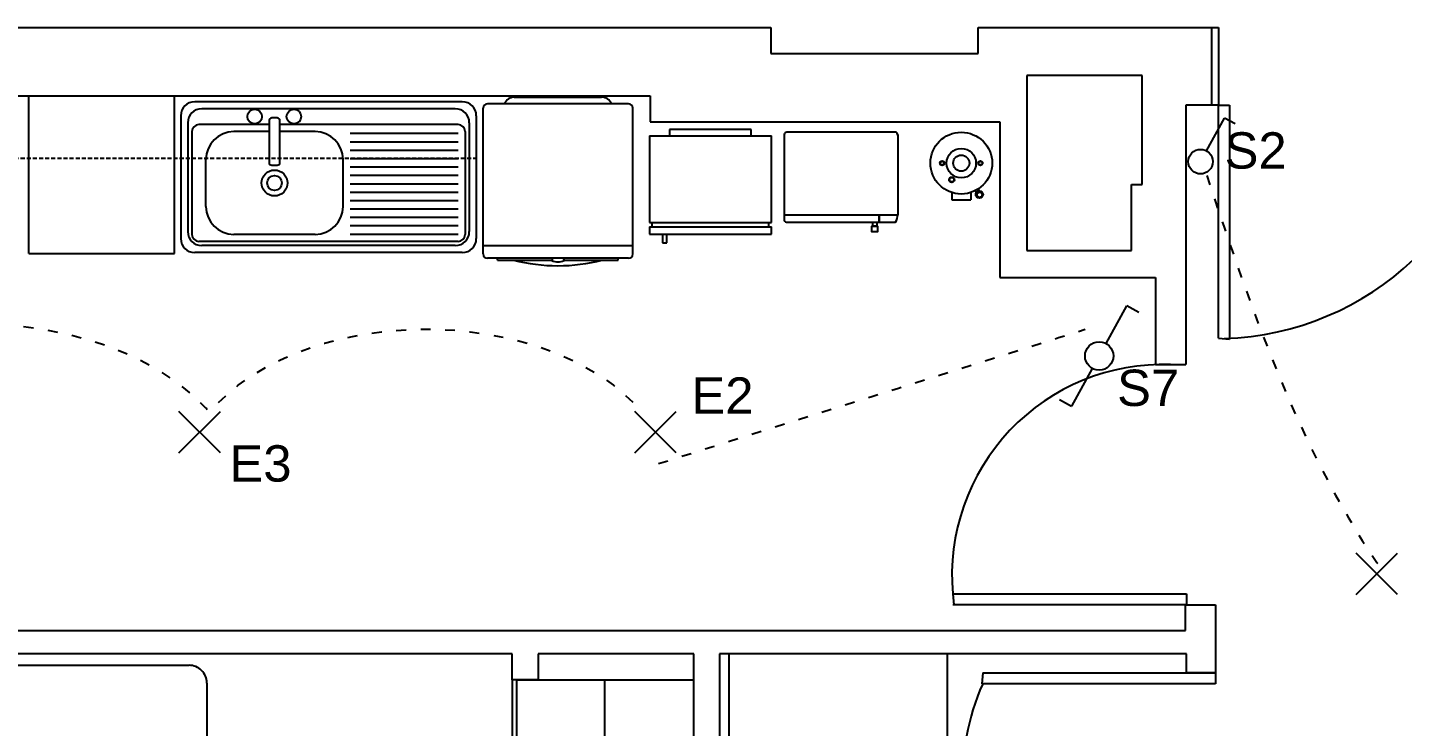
# Model space of a CAD drawing. Header units: millimetres. Extents: x 2377 to 4712, y -254 to 3188.
# Drawn here: x 4379.2 to 4463.5, y 1844.9 to 1887.8 of the extents above; entities that cross this region are included whole.
import ezdxf

# ---------------------------------------------------------------- set-up
doc = ezdxf.new("R2010")
doc.units = ezdxf.units.MM
doc.linetypes.add('ACAD_ISO03W100', pattern=[30, 12, -18])
doc.linetypes.add('DASHED2', pattern=[0.375, 0.25, -0.125])
for name, color, linetype in [('C1', 10, 'Continuous'), ('Mobiliario', 254, 'Continuous'), ('www.dwgautocad.com', 7, 'Continuous')]:
    doc.layers.add(name, color=color, linetype=linetype)
doc.styles.get("Standard").update_dxf_attribs({"font": 'arial.ttf'})

# ---------------------------------------------------------------- blocks, each defined once
blk = doc.blocks.new('*U7')
for p, q in [((-976.2, 0.3), (-976.2, -499.7)), ((-526.2, 0.3), (-976.2, 0.3)), ((-526.2, 0.3), (-526.2, -499.7)), ((500, -0.3), (-500, 0.3)), ((-500, -48.3), (-500, 0.3)), ((500, -48.8), (-500, -48.3)), ((500, -48.8), (500, -0.3)), ((-430, -71.4), (430, -71.4)), ((-500, -1830), (-500, -141.4)), ((-209.2, -124.8), (209.2, -124.8)), ((500, -141.4), (500, -1830)), ((-280.5, -391.6), (-280.5, -196)), ((280.5, -196), (280.5, -391.6)), ((-526.2, -499.7), (-976.2, -499.7)), ((430, -1900), (-430, -1900))]:
    blk.add_line(p, q)
for points in [[(5, -461), (-31.1, -459.9), (-112.9, -445.4), (-193, -423.2), (-229.4, -409.2, 0.550421), (-243.6, -419.7), (-239.9, -469.3), (-252.7, -543.4), (-277, -641.2), (-299.4, -699, 0.502905), (-290.4, -713.2), (-235.5, -717.5), (-203.7, -720.9)], [(204.7, -733.7), (237.6, -746.1, 0.517444), (251.8, -736.5), (252.9, -686.9), (267.1, -588.8), (285.5, -507.9), (305.6, -456.2, 0.51806), (296.2, -441.9), (215.9, -439.4), (134.1, -424.9), (54, -402.7), (17.6, -388.7, 0.550421), (3.4, -399.3), (7.1, -448.8), (-4.2, -514)]]:
    blk.add_lwpolyline(points, format="xyb")
blk.add_lwpolyline([(-526.3, -530.5), (-526.3, -510.8), (-976.2, -510.8), (-976.2, -530.5)], close=True)
blk.add_lwpolyline([(-108.6, -816.7), (-38.8, -889.4), (-1.9, -939.1, 0.502905), (15, -939.1), (47.8, -895), (100.9, -827.9), (165.1, -763.6), (209.9, -729.8, 0.517444), (209.3, -712.7), (167.9, -685.3), (92.5, -621), (33.8, -562.3), (0.9, -517.7, 0.51806), (-16.2, -518), (-61.2, -584.6), (-117, -646.1), (-178.5, -702.1), (-209.8, -725.4, 0.550421), (-208.4, -743.1), (-164.5, -766.4)], format="xyb", close=True)
for centre, radius, start, end in [((-430, -141.4), 70, 90, 180), ((430, -141.4), 70, 0, 90), ((-209.2, -196), 71.3, 89.9964, 180), ((209.2, -196), 71.3, 0, 90), ((-174.8, -395.7), 105.8, 177.773, 230.9652), ((174.8, -395.7), 105.8, 334.5655, 2.227), ((-430, -1830), 70, 180, 270), ((430, -1830), 70, 270, 0)]:
    blk.add_arc(centre, radius, start, end)
blk = doc.blocks.new('cl25-14')
at = {"layer": 'www.dwgautocad.com', "color": 0}
for p, q in [((0.478, 0.539), (-0.478, 0.539)), ((0.453, 0.514), (-0.453, 0.514)), ((-0.528, 0.489), (-0.528, 0.05)), ((-0.503, 0.464), (-0.503, 0.075)), ((-0.2125, 0.4572), (-0.463, 0.4572)), ((-0.2125, 0.4711), (-0.2125, 0.3223)), ((-0.1835, 0.4811), (-0.2025, 0.4811)), ((-0.1735, 0.3223), (-0.1735, 0.4711)), ((0.463, 0.4572), (-0.1735, 0.4572)), ((0.503, 0.464), (0.503, 0.075)), ((0.528, 0.489), (0.528, 0.05)), ((-0.488, 0.4322), (-0.488, 0.065)), ((-0.2125, 0.4322), (-0.338, 0.4322)), ((-0.048, 0.4322), (-0.1735, 0.4322)), ((0.463, 0.425), (0.077, 0.425)), ((0.463, 0.395), (0.077, 0.395)), ((0.488, 0.4322), (0.488, 0.065)), ((0.463, 0.365), (0.077, 0.365)), ((-0.438, 0.165), (-0.438, 0.3322)), ((-0.2025, 0.3123), (-0.1835, 0.3123)), ((0.052, 0.165), (0.052, 0.3322)), ((0.463, 0.335), (0.077, 0.335)), ((0.463, 0.305), (0.077, 0.305)), ((0.463, 0.275), (0.077, 0.275)), ((0.463, 0.245), (0.077, 0.245)), ((0.463, 0.215), (0.077, 0.215)), ((0.463, 0.185), (0.077, 0.185)), ((0.463, 0.155), (0.077, 0.155)), ((0.463, 0.125), (0.077, 0.125)), ((-0.048, 0.065), (-0.338, 0.065)), ((0.463, 0.095), (0.077, 0.095)), ((0.463, 0.065), (0.077, 0.065)), ((0.478, 0), (-0.478, 0)), ((0.463, 0.04), (-0.463, 0.04)), ((0.453, 0.025), (-0.453, 0.025))]:
    blk.add_line(p, q, dxfattribs=at)
for centre, radius in [((-0.264, 0.4859), 0.026), ((-0.1238, 0.4859), 0.026), ((-0.193, 0.2486), 0.0463), ((-0.193, 0.2486), 0.0263)]:
    blk.add_circle(centre, radius, dxfattribs=at)
for centre, radius, start, end in [((-0.478, 0.489), 0.05, 90, 180), ((-0.453, 0.464), 0.05, 90, 180), ((0.453, 0.464), 0.05, 0, 90), ((0.478, 0.489), 0.05, 0, 90), ((-0.463, 0.4322), 0.025, 90, 180), ((-0.2025, 0.4711), 0.01, 90, 180), ((-0.1835, 0.4711), 0.01, 0, 90), ((0.463, 0.4322), 0.025, 0, 90), ((-0.338, 0.3322), 0.1, 90, 180), ((-0.048, 0.3322), 0.1, 0, 90), ((-0.2025, 0.3223), 0.01, 180, 270), ((-0.1835, 0.3223), 0.01, 270, 0), ((-0.338, 0.165), 0.1, 180, 270), ((-0.048, 0.165), 0.1, 270, 0), ((-0.478, 0.05), 0.05, 180, 270), ((-0.453, 0.075), 0.05, 180, 270), ((-0.463, 0.065), 0.025, 180, 270), ((0.453, 0.075), 0.05, 270, 0), ((0.463, 0.065), 0.025, 270, 0), ((0.478, 0.05), 0.05, 270, 0)]:
    blk.add_arc(centre, radius, start, end, dxfattribs=at)
blk = doc.blocks.new('cl03b-planta')
for p, q in [((1.0626, 3.5681), (0.4116, 3.5681)), ((0.5358, 3.5982), (0.9385, 3.5982)), ((0.3916, 2.8744), (0.3916, 3.5481)), ((1.0826, 2.8744), (1.0826, 3.5481)), ((1.0826, 2.9115), (0.3916, 2.9115)), ((1.0626, 2.8544), (0.4116, 2.8544)), ((0.4586, 2.8457), (0.4586, 2.8544)), ((0.4586, 2.8457), (0.7093, 2.8457)), ((0.7649, 2.8457), (1.0157, 2.8457)), ((1.0157, 2.8457), (1.0157, 2.8544))]:
    blk.add_line(p, q)
for points in [[(0.7122, 2.8544), (0.7089, 2.8443)], [(0.7621, 2.8544), (0.7654, 2.8443)]]:
    blk.add_lwpolyline(points)
for centre, radius, start, end in [((0.4116, 3.5481), 0.02, 90, 180), ((0.5358, 3.5482), 0.05, 90, 156.52675), ((0.9385, 3.5482), 0.05, 23.47325, 90), ((1.0626, 3.5481), 0.02, 0, 90), ((0.4116, 2.8744), 0.02, 180, 270), ((1.0626, 2.8744), 0.02, 270, 0), ((0.7371, 3.6638), 0.8434, 255.92972, 284.07028), ((0.7371, 2.9068), 0.0686, 245.66474, 294.33526)]:
    blk.add_arc(centre, radius, start, end)
blk = doc.blocks.new('CL-27-PLANTA-www.dwgautocad.com')
at = {"layer": 'www.dwgautocad.com', "ltscale": 0.3}
for p, q in [((9.828, 1.56), (8.843, 1.56)), ((8.843, 1.56), (8.843, 1.499)), ((9.724, 1.63), (9.689, 1.63)), ((9.689, 1.63), (9.689, 1.56)), ((9.724, 1.56), (9.724, 1.63)), ((9.828, 1.499), (9.828, 1.56)), ((9.828, 1.499), (8.843, 1.499)), ((9.828, 1.466), (8.843, 1.466)), ((8.843, 1.466), (8.843, 0.764)), ((8.863, 1.499), (8.863, 1.466)), ((9.808, 1.466), (9.808, 1.499)), ((9.828, 0.764), (9.828, 1.466)), ((9.828, 0.764), (8.843, 0.764)), ((9.005, 0.764), (9.005, 0.714)), ((9.005, 0.714), (9.665, 0.714)), ((9.665, 0.714), (9.665, 0.764))]:
    blk.add_line(p, q, dxfattribs=at)
blk = doc.blocks.new('IN04-3')
at = {"color": 0}
for p, q in [((0.1156, -0.1753), (0.1231, -0.1883)), ((-0.065, -0.1997), (-0.065, -0.25)), ((-0.065, -0.25), (0.065, -0.25)), ((0.065, -0.1997), (0.065, -0.25)), ((0.094, -0.1878), (0.1015, -0.2008))]:
    blk.add_line(p, q, dxfattribs=at)
for centre, radius in [((0, 0), 0.21), ((0, 0), 0.1), ((-0.13, 0), 0.015), ((-0.13, 0), 0.0125), ((-0.13, 0), 0.0125), ((0, 0), 0.055), ((0.13, 0), 0.015), ((0.13, 0), 0.0125), ((0.13, 0), 0.0125), ((-0.065, -0.1126), 0.018), ((-0.065, -0.1126), 0.015), ((0.1231, -0.2133), 0.025), ((0.1247, -0.2159), 0.0175)]:
    blk.add_circle(centre, radius, dxfattribs=at)

msp = doc.modelspace()

# ---------------------------------------------------------------- linework, layer by layer
for p, q in [((4361.129, 1887.762), (4424.738, 1887.762)), ((4424.738, 1887.762), (4424.738, 1886.172)), ((4437.46, 1886.172), (4437.46, 1887.762)), ((4437.46, 1887.762), (4451.772, 1887.762)), ((4451.772, 1887.762), (4451.772, 1882.992)), ((4451.772, 1887.762), (4452.203, 1887.762)), ((4452.203, 1887.762), (4452.203, 1882.992)), ((4424.738, 1886.172), (4437.46, 1886.172)), ((4447.518, 1884.819), (4440.446, 1884.819)), ((4440.446, 1884.819), (4440.446, 1874.082)), ((4447.518, 1878.13), (4447.518, 1884.819)), ((4360.366, 1883.566), (4417.345, 1883.566)), ((4417.345, 1883.566), (4417.345, 1881.976)), ((4451.772, 1882.992), (4450.182, 1882.992)), ((4450.182, 1882.992), (4450.182, 1867.089)), ((4452.203, 1882.992), (4451.772, 1882.992)), ((4417.345, 1881.976), (4438.788, 1881.976)), ((4438.788, 1881.976), (4438.788, 1872.434)), ((4446.865, 1874.082), (4446.865, 1878.13)), ((4446.865, 1878.13), (4447.518, 1878.13)), ((4440.446, 1874.082), (4446.865, 1874.082)), ((4438.788, 1872.434), (4448.329, 1872.434)), ((4448.329, 1872.434), (4448.329, 1867.089)), ((4448.329, 1867.089), (4450.182, 1867.089)), ((4450.17, 1850.792), (4450.17, 1852.359)), ((4450.17, 1852.359), (4452.011, 1852.359)), ((4452.011, 1852.359), (4452.011, 1848.177)), ((4359.527, 1850.792), (4450.17, 1850.792)), ((4408.878, 1849.343), (4359.527, 1849.343)), ((4408.878, 1847.752), (4408.878, 1849.343)), ((4420.01, 1849.343), (4410.469, 1849.343)), ((4410.469, 1849.343), (4410.469, 1847.752)), ((4420.01, 1831.85), (4420.01, 1849.343)), ((4450.224, 1849.343), (4421.6, 1849.343)), ((4421.6, 1849.343), (4421.6, 1828.67)), ((4450.224, 1848.177), (4450.224, 1849.343)), ((4410.469, 1847.752), (4408.878, 1847.752)), ((4408.878, 1847.752), (4408.878, 1833.44)), ((4409.145, 1847.752), (4409.145, 1833.44)), ((4409.145, 1847.752), (4414.552, 1847.752)), ((4410.469, 1847.752), (4420.01, 1847.752)), ((4414.552, 1847.752), (4414.552, 1831.85)), ((4452.011, 1848.177), (4450.224, 1848.177))]:
    msp.add_line(p, q)
at = {"transparency": 33554687}
msp.add_line((4435.572, 1842.083), (4435.572, 1849.343), dxfattribs=at)
for points in [[(4425.725, 1881.34, 0.414214), (4425.56, 1881.199), (4425.56, 1875.963)], [(4432.52, 1881.152, 0.414214), (4432.379, 1881.34), (4425.7, 1881.34)], [(4432.52, 1881.199), (4432.52, 1876.246), (4431.378, 1876.246), (4431.378, 1875.822), (4432.379, 1875.822, 0.161521), (4432.52, 1876.302)], [(4425.56, 1876.007, 0.414214), (4425.7, 1875.822), (4431.378, 1875.822), (4431.378, 1876.246), (4425.56, 1876.246)]]:
    msp.add_lwpolyline(points, format="xyb", dxfattribs=at)
msp.add_lwpolyline([(4430.994, 1875.822), (4431.234, 1875.822), (4431.234, 1875.572), (4431.286, 1875.572), (4430.994, 1875.572), (4431.286, 1875.572), (4431.286, 1875.228), (4430.942, 1875.228), (4430.942, 1875.572), (4430.994, 1875.572)], close=True, dxfattribs=at)
at = {"layer": 'C1'}
for p, q in [((4451.456, 1880.195), (4452.569, 1882.2)), ((4453.206, 1881.847), (4452.569, 1882.2)), ((4390.986, 1861.681), (4388.447, 1864.219)), ((4388.447, 1861.681), (4390.986, 1864.219)), ((4418.945, 1861.681), (4416.407, 1864.219)), ((4416.407, 1861.681), (4418.945, 1864.219)), ((4463.164, 1852.991), (4460.626, 1855.529)), ((4460.626, 1852.991), (4463.164, 1855.529))]:
    msp.add_line(p, q, dxfattribs=at)
at = {"layer": 'C1', "color": 1}
for p, q in [((4445.298, 1868.378), (4446.581, 1870.692)), ((4447.317, 1870.284), (4446.581, 1870.692)), ((4444.455, 1866.858), (4443.171, 1864.544)), ((4442.436, 1864.952), (4443.171, 1864.544))]:
    msp.add_line(p, q, dxfattribs=at)
at = {"layer": 'C1'}
msp.add_circle((4451.091, 1879.536), 0.753, dxfattribs=at)
at = {"layer": 'C1', "color": 1}
msp.add_circle((4444.876, 1867.618), 0.869, dxfattribs=at)
at = {"layer": 'C1', "linetype": 'ACAD_ISO03W100', "ltscale": 0.05, "transparency": 33554687}
for points in [[(4451.469, 1878.681), (4461.895, 1854.959), (4461.94, 1854.893)], [(4365.443, 1869.497), (4389.643, 1864.866), (4390.615, 1863.894)], [(4417.85, 1861.015), (4444.014, 1869.256)]]:
    msp.add_spline(points, degree=3, dxfattribs=at)
msp.add_open_spline([(4390.876, 1864.766), (4396.868, 1870.757), (4410.306, 1870.757), (4416.298, 1864.766)], degree=3, dxfattribs=at)
at = {"layer": 'Mobiliario'}
for p, q in [((4379.248, 1873.907), (4379.248, 1883.566)), ((4388.166, 1873.907), (4388.166, 1883.566)), ((4452.203, 1868.717), (4452.203, 1882.992)), ((4452.203, 1882.992), (4452.868, 1882.992)), ((4452.868, 1882.992), (4452.868, 1868.656)), ((4379.248, 1873.907), (4388.166, 1873.907)), ((4452.203, 1868.717), (4452.868, 1868.656)), ((4435.896, 1853.025), (4450.231, 1853.025)), ((4435.896, 1853.025), (4435.954, 1852.359)), ((4450.231, 1853.025), (4450.231, 1852.359)), ((4450.17, 1852.359), (4435.896, 1852.359)), ((4437.737, 1848.177), (4437.676, 1847.511)), ((4452.011, 1847.511), (4437.676, 1847.511)), ((4437.737, 1848.177), (4452.011, 1848.177)), ((4452.011, 1848.177), (4452.011, 1847.511))]:
    msp.add_line(p, q, dxfattribs=at)
at = {"layer": 'Mobiliario', "linetype": 'DASHED2'}
msp.add_line((4360.366, 1879.743), (4406.68, 1879.743), dxfattribs=at)
at = {"layer": 'Mobiliario', "transparency": 33554687}
msp.add_line((4422.174, 1849.343), (4422.174, 1842.083), dxfattribs=at)
at = {"layer": 'Mobiliario'}
for centre, radius, start, end in [((4451.976, 1886.388), 17.71, 271.81076, 354.84827), ((4448.792, 1854.152), 12.945, 87.94939, 184.99499), ((4449.556, 1842.116), 12.992, 155.46423, 273.50862)]:
    msp.add_arc(centre, radius, start, end, dxfattribs=at)

# ---------------------------------------------------------------- block references
at = {"transparency": 33554687, "xscale": 9.019153684043648, "yscale": 9.019153684043648, "zscale": 9.019153684043648}
msp.add_blockref('IN04-3', (4436.42, 1879.444), dxfattribs=at)
at = {"layer": 'Mobiliario'}
for name, p, xscale, yscale, zscale in [('cl25-14', (4397.62, 1873.96), 17.16054097454374, 17.16054097454374, 17.16054097454374), ('cl03b-planta', (4401.894, 1835.69), 13.28352138209765, 13.28352138209765, 13.28352138209765)]:
    msp.add_blockref(name, p, dxfattribs=dict(at, xscale=xscale, yscale=yscale, zscale=zscale))
at = {"layer": 'Mobiliario', "color": 251, "true_color": 0x636466, "transparency": 33554684, "xscale": 7.589351103820649, "yscale": 7.589351103820649, "zscale": 7.589351103820649, "rotation": 180}
msp.add_blockref('CL-27-PLANTA-www.dwgautocad.com', (4491.888, 1886.922), dxfattribs=at)
at = {"layer": 'Mobiliario', "xscale": 0.01556517756923333, "yscale": 0.01556517756923333, "zscale": 0.01556517756923333, "rotation": 89.99999999999999}
msp.add_blockref('*U7', (4360.58, 1840.868), dxfattribs=at)

# ---------------------------------------------------------------- texts
at = {"layer": 'C1', "color": 165, "linetype": 'ACAD_ISO03W100', "true_color": 0x5e67af, "transparency": 33554687, "char_height": 2.2296, "attachment_point": 1}
for s, insert in [('{\\C256;S2}', (4452.565, 1881.336)), ('{\\C256;S7}', (4445.974, 1866.78)), ('{\\C256;E2}', (4419.869, 1866.305)), ('{\\C256;E3}', (4391.542, 1862.143))]:
    msp.add_mtext_dynamic_manual_height_columns(s, width=13.15217, gutter_width=11.148, heights=[0], dxfattribs=dict(at, insert=insert))

doc.saveas('drawing.dxf')
